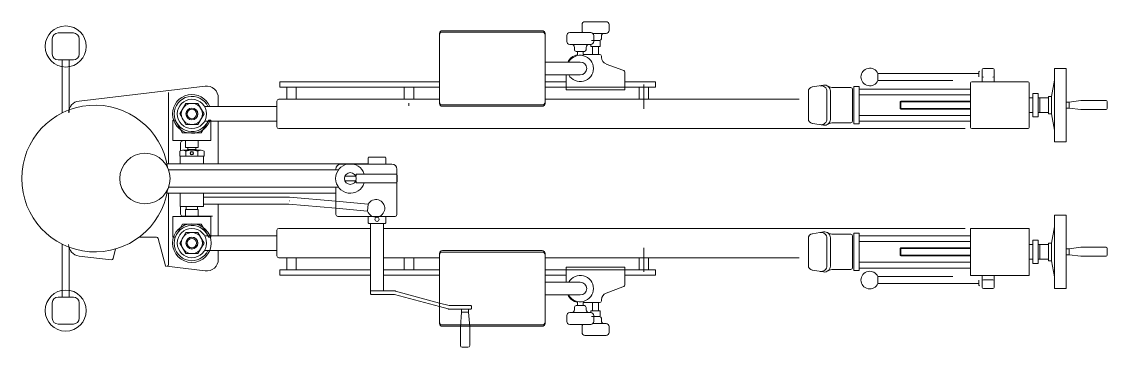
# Model space of a CAD drawing. Header units: metres. Extents: x 249 to 294.6, y -135.5 to -107.4.
# Drawn here: x 280.572 to 282.422, y -132.255 to -131.701 of the extents above; entities that cross this region are included whole.
import ezdxf

# ---------------------------------------------------------------- set-up
doc = ezdxf.new("R2010")
doc.units = ezdxf.units.M
doc.header["$MEASUREMENT"] = 0
doc.layers.add('A. muebles', color=152, linetype='Continuous', lineweight=15)

msp = doc.modelspace()

# ---------------------------------------------------------------- linework, layer by layer
at = {"layer": 'A. muebles'}
for p, q in [((281.5677, -131.7005), (281.5317, -131.7005)), ((280.6338, -131.7197), (280.6598, -131.7197)), ((281.2887, -131.7158), (281.4587, -131.7158)), ((281.2887, -131.7181), (281.4587, -131.7181)), ((281.5417, -131.7192), (281.5057, -131.7192)), ((281.5267, -131.7055), (281.5267, -131.7155)), ((281.5727, -131.7155), (281.5727, -131.7055)), ((280.6238, -131.7557), (280.6238, -131.7297)), ((280.6698, -131.7297), (280.6698, -131.7557)), ((281.2837, -131.8397), (281.2837, -131.7208)), ((281.4637, -131.7208), (281.4637, -131.8397)), ((281.5007, -131.7242), (281.5007, -131.7342)), ((281.5427, -131.7325), (281.5567, -131.7325)), ((281.5451, -131.7205), (281.5677, -131.7205)), ((281.5467, -131.7342), (281.5467, -131.7242)), ((281.5566, -131.7325), (281.5467, -131.7325)), ((281.5577, -131.7331), (281.5566, -131.7325)), ((281.5577, -131.7425), (281.5577, -131.7331)), ((281.5597, -131.7295), (281.5597, -131.7255)), ((281.5057, -131.7392), (281.5417, -131.7392)), ((281.5137, -131.7442), (281.5137, -131.7482)), ((281.5306, -131.7512), (281.5167, -131.7512)), ((281.5167, -131.7512), (281.5307, -131.7512)), ((281.5187, -131.7512), (281.5187, -131.7583)), ((281.5287, -131.7583), (281.5287, -131.7512)), ((281.5567, -131.7562), (281.5287, -131.7562)), ((281.5337, -131.7482), (281.5337, -131.7442)), ((281.5417, -131.7392), (281.5417, -131.7425)), ((281.5417, -131.7425), (281.5547, -131.7425)), ((281.5447, -131.7425), (281.5447, -131.7562)), ((281.5547, -131.7425), (281.5577, -131.7425)), ((281.5547, -131.7562), (281.5547, -131.7425)), ((280.6598, -131.7657), (280.6338, -131.7657)), ((280.6408, -131.7657), (280.6408, -131.856)), ((280.6528, -131.8555), (280.6528, -131.7657)), ((281.5237, -131.7694), (281.4637, -131.7694)), ((281.5597, -131.7613), (281.5597, -131.7592)), ((281.5964, -131.783), (281.5676, -131.7726)), ((281.5237, -131.7911), (281.4637, -131.7911)), ((281.4997, -131.7911), (281.4997, -131.8167)), ((281.5997, -131.8167), (281.5997, -131.7877)), ((282.0308, -131.8007), (282.0308, -131.7887)), ((282.0308, -131.7887), (282.2028, -131.7887)), ((282.2028, -131.7947), (282.2028, -131.7862)), ((282.2088, -131.7822), (282.2088, -131.8027)), ((282.2108, -131.7802), (282.2268, -131.7802)), ((282.2288, -131.7822), (282.2288, -131.8027)), ((282.3518, -131.7802), (282.3318, -131.7802)), ((282.3318, -131.7802), (282.3318, -131.8427)), ((282.3518, -131.8427), (282.3518, -131.7802)), ((280.8845, -131.8104), (280.6695, -131.8357)), ((281.0118, -131.8122), (281.0118, -131.8032)), ((281.0118, -131.8032), (281.2837, -131.8032)), ((281.2837, -131.8122), (281.0118, -131.8122)), ((281.0238, -131.8122), (281.0398, -131.8122)), ((281.0238, -131.8327), (281.0238, -131.8122)), ((281.0398, -131.8122), (281.0398, -131.8327)), ((281.2238, -131.8122), (281.2398, -131.8122)), ((281.2238, -131.8327), (281.2238, -131.8122)), ((281.2398, -131.8122), (281.2398, -131.8327)), ((281.4637, -131.8032), (281.4997, -131.8032)), ((281.5997, -131.8122), (281.4637, -131.8122)), ((281.5997, -131.8032), (281.6518, -131.8032)), ((281.6518, -131.8122), (281.5997, -131.8122)), ((281.6238, -131.8122), (281.6398, -131.8122)), ((281.6238, -131.8327), (281.6238, -131.8122)), ((281.6318, -131.8487), (281.6318, -131.8077)), ((281.6398, -131.8122), (281.6398, -131.8327)), ((281.6518, -131.8032), (281.6518, -131.8122)), ((281.9192, -131.8117), (281.9384, -131.8086)), ((281.9898, -131.8747), (281.9898, -131.8107)), ((281.9898, -131.8107), (281.9988, -131.8107)), ((281.9988, -131.8107), (281.9988, -131.8747)), ((282.1588, -131.8007), (282.0308, -131.8007)), ((282.1888, -131.8807), (282.1888, -131.8047)), ((282.2868, -131.8027), (282.1908, -131.8027)), ((282.2888, -131.8047), (282.2888, -131.8807)), ((282.3318, -131.8002), (282.3268, -131.8277)), ((280.8218, -131.8211), (280.8218, -131.9427)), ((280.9068, -131.8452), (280.9068, -131.8302)), ((281.4997, -131.8167), (281.5997, -131.8167)), ((281.9124, -131.8196), (281.9124, -131.8659)), ((281.944, -131.8195), (281.944, -131.866)), ((281.9499, -131.867), (281.9499, -131.8185)), ((281.9553, -131.8127), (281.9848, -131.8127)), ((281.9878, -131.8157), (281.9878, -131.8697)), ((281.9988, -131.8152), (282.1888, -131.8152)), ((282.1888, -131.8252), (281.9988, -131.8252)), ((282.2948, -131.8302), (282.2888, -131.8302)), ((282.2948, -131.8627), (282.2948, -131.8227)), ((282.2948, -131.8227), (282.3038, -131.8227)), ((282.3038, -131.8227), (282.3038, -131.8627)), ((282.3068, -131.8302), (282.3038, -131.8302)), ((282.3218, -131.8302), (282.3068, -131.8302)), ((282.3068, -131.8302), (282.3068, -131.8427)), ((282.3268, -131.8277), (282.3218, -131.8277)), ((282.3218, -131.8277), (282.3218, -131.8427)), ((282.3268, -131.8277), (282.3268, -131.8427)), ((280.8514, -131.8397), (280.841, -131.8577)), ((280.8722, -131.8397), (280.8514, -131.8397)), ((280.8826, -131.8577), (280.8722, -131.8397)), ((281.0068, -131.8452), (280.8835, -131.8452)), ((281.0068, -131.8357), (281.0068, -131.8797)), ((281.0788, -131.8327), (281.0098, -131.8327)), ((281.2837, -131.8327), (281.0788, -131.8327)), ((281.2318, -131.8393), (281.2318, -131.844)), ((281.4587, -131.8424), (281.2887, -131.8424)), ((281.4587, -131.8447), (281.2887, -131.8447)), ((281.8968, -131.8327), (281.4637, -131.8327)), ((281.6318, -131.8393), (281.6318, -131.844)), ((282.0688, -131.8367), (282.0698, -131.8357)), ((282.0688, -131.8367), (282.0688, -131.8487)), ((282.1888, -131.8372), (282.0688, -131.8372)), ((282.0688, -131.8482), (282.1888, -131.8482)), ((282.0698, -131.8497), (282.0688, -131.8487)), ((282.0698, -131.8357), (282.1888, -131.8357)), ((282.0698, -131.8497), (282.0698, -131.8357)), ((282.3068, -131.8552), (282.3068, -131.8427)), ((282.3218, -131.8577), (282.3218, -131.8427)), ((282.3268, -131.8577), (282.3268, -131.8427)), ((282.3318, -131.9052), (282.3318, -131.8427)), ((282.3568, -131.8377), (282.3518, -131.8377)), ((282.3518, -131.8427), (282.3518, -131.9052)), ((282.3518, -131.8477), (282.3568, -131.8477)), ((282.3768, -131.8347), (282.3568, -131.8377)), ((282.3568, -131.8477), (282.3568, -131.8377)), ((282.3568, -131.8477), (282.3768, -131.8502)), ((282.4198, -131.8347), (282.3768, -131.8347)), ((282.4218, -131.8367), (282.4218, -131.8482)), ((280.841, -131.8577), (280.8514, -131.8757)), ((280.8722, -131.8757), (280.8826, -131.8577)), ((281.9988, -131.8602), (282.1888, -131.8602)), ((282.0698, -131.8497), (282.1888, -131.8497)), ((282.2948, -131.8552), (282.2888, -131.8552)), ((282.3038, -131.8627), (282.2948, -131.8627)), ((282.3068, -131.8552), (282.3038, -131.8552)), ((282.3218, -131.8552), (282.3068, -131.8552)), ((282.3268, -131.8577), (282.3218, -131.8577)), ((282.3318, -131.8852), (282.3268, -131.8577)), ((282.4198, -131.8502), (282.3768, -131.8502)), ((280.8293, -131.868), (280.8293, -131.903)), ((280.8331, -131.868), (280.8293, -131.868)), ((280.8458, -131.89), (280.8331, -131.868)), ((280.8514, -131.8757), (280.8722, -131.8757)), ((280.8778, -131.89), (280.8905, -131.868)), ((280.8835, -131.8702), (281.0068, -131.8702)), ((280.8905, -131.868), (280.8943, -131.868)), ((280.8943, -131.868), (280.8943, -131.903)), ((280.9068, -131.9427), (280.9068, -131.8702)), ((281.0098, -131.8827), (281.0788, -131.8827)), ((281.0788, -131.8827), (282.1794, -131.8827)), ((281.9192, -131.8738), (281.9384, -131.8769)), ((281.9553, -131.8727), (281.9848, -131.8727)), ((281.9988, -131.8747), (281.9898, -131.8747)), ((282.1888, -131.8702), (281.9988, -131.8702)), ((282.2868, -131.8827), (282.1908, -131.8827)), ((280.8293, -131.903), (280.8618, -131.903)), ((280.8618, -131.89), (280.8458, -131.89)), ((280.8508, -131.903), (280.8508, -131.915)), ((280.8618, -131.89), (280.8778, -131.89)), ((280.8943, -131.903), (280.8618, -131.903)), ((280.8728, -131.903), (280.8728, -131.915)), ((280.841, -131.9295), (280.841, -131.9211)), ((280.8427, -131.9067), (280.8427, -131.9202)), ((280.846, -131.9195), (280.8771, -131.9195)), ((280.8508, -131.915), (280.8548, -131.915)), ((280.8514, -131.9211), (280.8514, -131.9295)), ((280.8548, -131.918), (280.8538, -131.9186)), ((280.8538, -131.9186), (280.8698, -131.9186)), ((280.8538, -131.9204), (280.8538, -131.9186)), ((280.8548, -131.915), (280.8618, -131.915)), ((280.8548, -131.915), (280.8548, -131.918)), ((280.8618, -131.918), (280.8548, -131.918)), ((280.8548, -131.9204), (280.8548, -131.918)), ((280.8688, -131.915), (280.8618, -131.915)), ((280.8618, -131.918), (280.8688, -131.918)), ((280.8728, -131.915), (280.8688, -131.915)), ((280.8688, -131.915), (280.8688, -131.918)), ((280.8698, -131.9186), (280.8688, -131.918)), ((280.8688, -131.9204), (280.8688, -131.918)), ((280.8698, -131.9186), (280.8698, -131.9204)), ((280.8722, -131.9295), (280.8722, -131.9211)), ((280.8826, -131.9211), (280.8826, -131.9295)), ((282.3518, -131.9052), (282.3318, -131.9052)), ((280.841, -131.9295), (280.8826, -131.9295)), ((280.8418, -131.9305), (280.8418, -131.9427)), ((280.8808, -131.9295), (280.8428, -131.9295)), ((280.8818, -131.9427), (280.8818, -131.9305)), ((281.1623, -131.9322), (281.1623, -131.9432)), ((281.1913, -131.9312), (281.1633, -131.9312)), ((281.1923, -131.9432), (281.1923, -131.9322)), ((281.1623, -131.9427), (280.8193, -131.9427)), ((280.8221, -131.9527), (280.9088, -131.9527)), ((280.9088, -131.9527), (281.1118, -131.9527)), ((281.1073, -131.9527), (281.1073, -131.9517)), ((281.1158, -131.9432), (281.2028, -131.9432)), ((281.1158, -131.9432), (281.2028, -131.9432)), ((281.1418, -131.9637), (281.1418, -131.9602)), ((281.2098, -131.9602), (281.1418, -131.9602)), ((281.1468, -131.9432), (281.1478, -131.9432)), ((281.2113, -131.9517), (281.2113, -132.0292)), ((281.2113, -131.9517), (281.2113, -131.9609)), ((281.1227, -131.9637), (281.1418, -131.9637)), ((281.1418, -131.9717), (281.1227, -131.9717)), ((281.1418, -131.9752), (281.1418, -131.9717)), ((281.2098, -131.9752), (281.1418, -131.9752)), ((281.2113, -131.9746), (281.2113, -132.0292)), ((281.2118, -131.9732), (281.2118, -131.9622)), ((280.8193, -131.9927), (281.1073, -131.9927)), ((280.8218, -131.9927), (280.8218, -132.1144)), ((280.9088, -131.9827), (280.8221, -131.9827)), ((280.8418, -131.9927), (280.8418, -132.0145)), ((280.8818, -132.0155), (280.8818, -131.9927)), ((281.1118, -131.9827), (280.9088, -131.9827)), ((281.1073, -132.0292), (281.1073, -131.9827)), ((281.1073, -132.0292), (281.1073, -131.9827)), ((280.8427, -132.0155), (280.8427, -132.0287)), ((280.8428, -132.0155), (280.8818, -132.0155)), ((280.8523, -132.0205), (280.8523, -132.0155)), ((280.8713, -132.0205), (280.8713, -132.0155)), ((281.0273, -131.9995), (280.8818, -131.9995)), ((280.8818, -132.0115), (281.0268, -132.0115)), ((280.9068, -132.0652), (280.9068, -132.0115)), ((281.0268, -132.0115), (281.1073, -132.0185)), ((281.1073, -132.0065), (281.0279, -131.9995)), ((281.1623, -132.0113), (281.1073, -132.0065)), ((281.1613, -132.0232), (281.1623, -132.0113)), ((280.8293, -132.0675), (280.8293, -132.0325)), ((280.8293, -132.0325), (280.8618, -132.0325)), ((280.8457, -132.0317), (280.8618, -132.0317)), ((280.8508, -132.0325), (280.8508, -132.0205)), ((280.8508, -132.0205), (280.8523, -132.0205)), ((280.8523, -132.0205), (280.8728, -132.0205)), ((280.8618, -132.0317), (280.8968, -132.0317)), ((280.8943, -132.0325), (280.8618, -132.0325)), ((280.8728, -132.0325), (280.8728, -132.0205)), ((280.8943, -132.0675), (280.8943, -132.0325)), ((281.1073, -132.0185), (281.1613, -132.0232)), ((281.2083, -132.0322), (281.1103, -132.0322)), ((281.2083, -132.0322), (281.1103, -132.0322)), ((281.1623, -132.0322), (281.1623, -132.0432)), ((281.1923, -132.0432), (281.1923, -132.0322)), ((282.3518, -132.0302), (282.3318, -132.0302)), ((282.3318, -132.0302), (282.3318, -132.0927)), ((282.3518, -132.0927), (282.3518, -132.0302)), ((280.8458, -132.0455), (280.8331, -132.0675)), ((280.8618, -132.0455), (280.8458, -132.0455)), ((280.8618, -132.0455), (280.8778, -132.0455)), ((280.8778, -132.0455), (280.8905, -132.0675)), ((281.0788, -132.0527), (281.0098, -132.0527)), ((281.1663, -132.0527), (281.0788, -132.0527)), ((281.1633, -132.0442), (281.1913, -132.0442)), ((281.1663, -132.1642), (281.1663, -132.0442)), ((281.1883, -132.0442), (281.1883, -132.1592)), ((282.1794, -132.0527), (281.1883, -132.0527)), ((282.2888, -132.0527), (282.1888, -132.0527)), ((282.1888, -132.0527), (282.1888, -132.1327)), ((282.2888, -132.1327), (282.2888, -132.0527)), ((282.3318, -132.0502), (282.3268, -132.0777)), ((280.8013, -132.0677), (280.7718, -132.0677)), ((280.8166, -132.1165), (280.8042, -132.07)), ((280.8331, -132.0675), (280.8293, -132.0675)), ((280.8514, -132.0597), (280.841, -132.0777)), ((280.8722, -132.0597), (280.8514, -132.0597)), ((280.8826, -132.0777), (280.8722, -132.0597)), ((281.0068, -132.0652), (280.8835, -132.0652)), ((280.8905, -132.0675), (280.8943, -132.0675)), ((281.0068, -132.0557), (281.0068, -132.0997)), ((281.9124, -132.1159), (281.9124, -132.0696)), ((281.9192, -132.0617), (281.9384, -132.0586)), ((281.944, -132.116), (281.944, -132.0695)), ((281.9499, -132.0685), (281.9499, -132.117)), ((281.9553, -132.0627), (281.9848, -132.0627)), ((281.9878, -132.1197), (281.9878, -132.0657)), ((281.9898, -132.0607), (281.9898, -132.1247)), ((281.9988, -132.0607), (281.9898, -132.0607)), ((281.9988, -132.1247), (281.9988, -132.0607)), ((282.1888, -132.0652), (281.9988, -132.0652)), ((280.6408, -132.0795), (280.6408, -132.1697)), ((280.6528, -132.1697), (280.6528, -132.0844)), ((280.7319, -132.0877), (280.7275, -132.1041)), ((280.841, -132.0777), (280.8514, -132.0957)), ((280.8722, -132.0957), (280.8826, -132.0777)), ((281.6318, -132.1267), (281.6318, -132.0857)), ((281.9988, -132.0752), (282.1888, -132.0752)), ((282.0698, -132.0857), (282.0688, -132.0867)), ((282.0688, -132.0987), (282.0688, -132.0867)), ((282.0688, -132.0872), (282.1888, -132.0872)), ((282.0698, -132.0857), (282.1888, -132.0857)), ((282.0698, -132.0857), (282.0698, -132.0997)), ((282.2948, -132.0802), (282.2888, -132.0802)), ((282.2948, -132.0727), (282.2948, -132.1127)), ((282.3038, -132.0727), (282.2948, -132.0727)), ((282.3038, -132.1127), (282.3038, -132.0727)), ((282.3068, -132.0802), (282.3038, -132.0802)), ((282.3218, -132.0802), (282.3068, -132.0802)), ((282.3068, -132.0802), (282.3068, -132.0927)), ((282.3268, -132.0777), (282.3218, -132.0777)), ((282.3218, -132.0777), (282.3218, -132.0927)), ((282.3268, -132.0777), (282.3268, -132.0927)), ((282.3568, -132.0877), (282.3518, -132.0877)), ((282.3768, -132.0847), (282.3568, -132.0877)), ((282.3568, -132.0977), (282.3568, -132.0877)), ((282.4198, -132.0847), (282.3768, -132.0847)), ((282.4218, -132.0867), (282.4218, -132.0982)), ((280.6695, -132.0998), (280.7242, -132.1063)), ((280.8514, -132.0957), (280.8722, -132.0957)), ((280.8835, -132.0902), (281.0068, -132.0902)), ((280.9068, -132.1053), (280.9068, -132.0902)), ((281.0098, -132.1027), (281.0788, -132.1027)), ((281.0238, -132.1232), (281.0238, -132.1027)), ((281.0398, -132.1027), (281.0398, -132.1232)), ((281.0788, -132.1027), (281.1663, -132.1027)), ((281.1883, -132.1027), (281.2837, -132.1027)), ((281.2238, -132.1232), (281.2238, -132.1027)), ((281.2398, -132.1027), (281.2398, -132.1232)), ((281.2837, -132.0956), (281.2837, -132.2145)), ((281.4587, -132.0906), (281.2887, -132.0906)), ((281.4587, -132.0929), (281.2887, -132.0929)), ((281.4637, -132.2145), (281.4637, -132.0956)), ((281.4637, -132.1027), (281.8968, -132.1027)), ((281.6238, -132.1232), (281.6238, -132.1027)), ((281.6318, -132.0943), (281.6318, -132.0951)), ((281.6398, -132.1027), (281.6398, -132.1232)), ((282.1888, -132.0982), (282.0688, -132.0982)), ((282.0688, -132.0987), (282.0698, -132.0997)), ((282.0698, -132.0997), (282.1888, -132.0997)), ((282.2948, -132.1052), (282.2888, -132.1052)), ((282.3068, -132.1052), (282.3038, -132.1052)), ((282.3068, -132.1052), (282.3068, -132.0927)), ((282.3218, -132.1052), (282.3068, -132.1052)), ((282.3218, -132.1077), (282.3218, -132.0927)), ((282.3268, -132.1077), (282.3218, -132.1077)), ((282.3268, -132.1077), (282.3268, -132.0927)), ((282.3318, -132.1352), (282.3268, -132.1077)), ((282.3318, -132.1552), (282.3318, -132.0927)), ((282.3518, -132.0927), (282.3518, -132.1552)), ((282.3518, -132.0977), (282.3568, -132.0977)), ((282.3568, -132.0977), (282.3768, -132.1002)), ((282.4198, -132.1002), (282.3768, -132.1002)), ((280.8185, -132.1173), (280.8845, -132.1251)), ((281.0118, -132.1322), (281.0118, -132.1232)), ((281.0118, -132.1232), (281.1663, -132.1232)), ((281.0398, -132.1232), (281.0238, -132.1232)), ((281.1883, -132.1232), (281.2837, -132.1232)), ((281.2398, -132.1232), (281.2238, -132.1232)), ((281.5997, -132.1232), (281.4637, -132.1232)), ((281.4637, -132.1232), (281.6518, -132.1232)), ((281.4997, -132.1187), (281.5997, -132.1187)), ((281.4997, -132.1444), (281.4997, -132.1187)), ((281.5997, -132.1187), (281.5997, -132.1477)), ((281.6398, -132.1232), (281.6238, -132.1232)), ((281.6518, -132.1322), (281.6518, -132.1232)), ((281.9192, -132.1238), (281.9384, -132.1269)), ((281.9553, -132.1227), (281.9848, -132.1227)), ((281.9898, -132.1247), (281.9988, -132.1247)), ((282.1888, -132.1102), (281.9988, -132.1102)), ((281.9988, -132.1202), (282.1888, -132.1202)), ((282.2948, -132.1127), (282.3038, -132.1127)), ((281.1663, -132.1322), (281.0118, -132.1322)), ((281.2837, -132.1322), (281.1883, -132.1322)), ((281.4997, -132.1322), (281.4637, -132.1322)), ((281.5237, -132.1444), (281.4637, -132.1444)), ((281.6518, -132.1322), (281.5997, -132.1322)), ((282.0308, -132.1347), (282.0308, -132.1467)), ((282.1588, -132.1347), (282.0308, -132.1347)), ((282.1888, -132.1327), (282.2888, -132.1327)), ((282.2028, -132.1407), (282.2028, -132.1492)), ((282.2088, -132.1532), (282.2088, -132.1327)), ((282.2108, -132.1402), (282.2268, -132.1402)), ((282.2288, -132.1532), (282.2288, -132.1327)), ((281.2073, -132.1592), (281.1663, -132.1592)), ((281.2837, -132.1798), (281.2089, -132.1595)), ((281.5964, -132.1524), (281.5676, -132.1629)), ((282.0308, -132.1467), (282.2028, -132.1467)), ((282.2108, -132.1552), (282.2268, -132.1552)), ((282.3518, -132.1552), (282.3318, -132.1552)), ((280.6238, -132.2057), (280.6238, -132.1797)), ((280.6338, -132.1697), (280.6598, -132.1697)), ((280.6698, -132.1797), (280.6698, -132.2057)), ((281.1673, -132.1652), (281.2073, -132.1652)), ((281.2073, -132.1652), (281.2837, -132.186)), ((281.3001, -132.1842), (281.2837, -132.1798)), ((281.5237, -132.1661), (281.4637, -132.1661)), ((281.5187, -132.1842), (281.5187, -132.1772)), ((281.5287, -132.1772), (281.5287, -132.1842)), ((281.5567, -132.1792), (281.5287, -132.1792)), ((281.5447, -132.1929), (281.5447, -132.1792)), ((281.5547, -132.1792), (281.5547, -132.1929)), ((281.5597, -132.1742), (281.5597, -132.1762)), ((281.2837, -132.186), (281.2985, -132.19)), ((281.3373, -132.1842), (281.3001, -132.1842)), ((281.3001, -132.1902), (281.3373, -132.1902)), ((281.3193, -132.2202), (281.3213, -132.1952)), ((281.3213, -132.1902), (281.3213, -132.1952)), ((281.3213, -132.1952), (281.3333, -132.1952)), ((281.3333, -132.1952), (281.3333, -132.1902)), ((281.3333, -132.1952), (281.3353, -132.2202)), ((281.3383, -132.1892), (281.3383, -132.1852)), ((281.5057, -132.1962), (281.5417, -132.1962)), ((281.5137, -132.1912), (281.5137, -132.1872)), ((281.5306, -132.1842), (281.5167, -132.1842)), ((281.5167, -132.1842), (281.5307, -132.1842)), ((281.5337, -132.1872), (281.5337, -132.1912)), ((281.5417, -132.1929), (281.5547, -132.1929)), ((281.5417, -132.1962), (281.5417, -132.1929)), ((281.5547, -132.1929), (281.5577, -132.1929)), ((281.5577, -132.1929), (281.5577, -132.2023)), ((280.6598, -132.2157), (280.6338, -132.2157)), ((281.2887, -132.2172), (281.4587, -132.2172)), ((281.2887, -132.2195), (281.4587, -132.2195)), ((281.5007, -132.2112), (281.5007, -132.2012)), ((281.5417, -132.2162), (281.5057, -132.2162)), ((281.5427, -132.2029), (281.5567, -132.2029)), ((281.5451, -132.2149), (281.5677, -132.2149)), ((281.5467, -132.2012), (281.5467, -132.2112)), ((281.5566, -132.2029), (281.5467, -132.2029)), ((281.5577, -132.2023), (281.5566, -132.2029)), ((281.5597, -132.2059), (281.5597, -132.2099)), ((281.3193, -132.2522), (281.3193, -132.2202)), ((281.3353, -132.2202), (281.3353, -132.2522)), ((281.5267, -132.2299), (281.5267, -132.2199)), ((281.5677, -132.2349), (281.5317, -132.2349)), ((281.5727, -132.2199), (281.5727, -132.2299)), ((281.3323, -132.2552), (281.3223, -132.2552))]:
    msp.add_line(p, q, dxfattribs=at)
for centre, radius in [((280.6468, -131.7427), 0.035), ((280.8618, -131.8577), 0.025), ((280.8618, -131.8577), 0.018), ((280.8618, -131.8577), 0.0101), ((280.8618, -131.8577), 0.01), ((280.8618, -131.8577), 0.0081), ((280.8618, -131.9245), 0.003), ((280.8618, -131.9245), 0.0025), ((280.7818, -131.9677), 0.043), ((281.1318, -131.9677), 0.01), ((280.8618, -132.0777), 0.033), ((280.8618, -132.0777), 0.025), ((280.8618, -132.0777), 0.018), ((280.8618, -132.0777), 0.0101), ((280.8618, -132.0777), 0.01), ((280.8618, -132.0777), 0.0081), ((280.6468, -132.1927), 0.035)]:
    msp.add_circle(centre, radius, dxfattribs=at)
for centre, radius, start, end in [((281.5317, -131.7055), 0.005, 90, 180), ((281.5677, -131.7055), 0.005, 0, 90), ((280.6338, -131.7297), 0.01, 90, 180), ((280.6598, -131.7297), 0.01, 0, 90), ((281.2887, -131.7208), 0.005, 90, 180), ((281.2887, -131.7231), 0.005, 90, 180), ((281.4587, -131.7208), 0.005, 0, 90), ((281.4587, -131.7231), 0.005, 0, 90), ((281.5057, -131.7242), 0.005, 90, 180), ((281.5317, -131.7155), 0.005, 180, 227.7314), ((281.5317, -131.7155), 0.005, 180, 227.7314), ((281.5417, -131.7242), 0.005, 0, 90), ((281.5677, -131.7155), 0.005, 270, 0), ((281.5057, -131.7342), 0.005, 180, 270), ((281.5417, -131.7342), 0.005, 270, 0), ((281.5567, -131.7295), 0.003, 270, 0), ((281.5647, -131.7255), 0.005, 90, 180), ((280.6338, -131.7557), 0.01, 180, 270), ((280.6598, -131.7557), 0.01, 270, 0), ((281.5237, -131.7802), 0.024, 102.0247, 153.1226), ((281.5087, -131.7442), 0.005, 0, 90), ((281.5167, -131.7482), 0.003, 180, 270), ((281.5307, -131.7482), 0.003, 270, 0), ((281.5387, -131.7442), 0.005, 90, 180), ((281.5567, -131.7592), 0.003, 0, 90), ((281.5237, -131.7802), 0.0225, 208.8306, 151.1694), ((281.5237, -131.7802), 0.0109, 270, 90), ((281.5717, -131.7613), 0.012, 180, 250), ((281.5947, -131.7877), 0.005, 0, 70), ((282.0171, -131.7947), 0.015, 23.5782, 336.4218), ((282.2043, -131.7862), 0.0015, 90, 180), ((282.2108, -131.7822), 0.002, 90, 180), ((282.2108, -131.7932), 0.002, 180, 270), ((282.2268, -131.7822), 0.002, 0, 90), ((282.2268, -131.7932), 0.002, 270, 0), ((280.8868, -131.8302), 0.02, 0, 96.7098), ((281.9204, -131.8196), 0.008, 98.9934, 180), ((281.934, -131.8195), 0.01, 0, 98.9934), ((281.9399, -131.8185), 0.01, 0, 98.9934), ((281.9553, -131.7927), 0.02, 239.1925, 270), ((282.1908, -131.8047), 0.002, 90, 180), ((282.2868, -131.8047), 0.002, 0, 90), ((280.8618, -131.8577), 0.033, 22.2586, 337.7414), ((280.8618, -131.8577), 0.03, 24.6243, 335.3757), ((281.9848, -131.8157), 0.003, 0, 90), ((280.6968, -131.9677), 0.125, 8.7798, 351.2202), ((280.6718, -131.8555), 0.02, 96.7098, 180), ((281.0098, -131.8357), 0.003, 90, 180), ((281.2887, -131.8374), 0.005, 180, 270), ((281.2887, -131.8397), 0.005, 180, 270), ((281.4587, -131.8374), 0.005, 270, 0), ((281.4587, -131.8397), 0.005, 270, 0), ((282.4198, -131.8367), 0.002, 0, 90), ((282.4198, -131.8482), 0.002, 270, 0), ((281.9204, -131.8659), 0.008, 180, 261.0066), ((281.934, -131.866), 0.01, 261.0066, 0), ((281.9399, -131.867), 0.01, 261.0066, 0), ((281.0098, -131.8797), 0.003, 180, 270), ((281.9553, -131.8927), 0.02, 90, 120.8075), ((281.9848, -131.8697), 0.003, 270, 0), ((282.1908, -131.8807), 0.002, 180, 270), ((282.2868, -131.8807), 0.002, 270, 0), ((280.8457, -131.9067), 0.003, 90, 180), ((280.8462, -131.9286), 0.00918, 55.534, 124.466), ((280.8618, -131.9538), 0.0344, 72.412, 107.588), ((280.8774, -131.9286), 0.00918, 55.534, 124.466), ((280.8428, -131.9305), 0.001, 90, 180), ((280.8808, -131.9305), 0.001, 0, 90), ((281.1633, -131.9322), 0.001, 90, 180), ((281.1913, -131.9322), 0.001, 0, 90), ((281.1318, -131.9677), 0.025, 17.4576, 342.5424), ((281.1158, -131.9517), 0.0085, 90, 180), ((281.1158, -131.9517), 0.0085, 90, 180), ((281.2028, -131.9517), 0.0085, 0, 90), ((281.2028, -131.9517), 0.0085, 0, 90), ((281.2098, -131.9622), 0.002, 0, 90), ((281.2098, -131.9732), 0.002, 270, 0), ((280.8428, -132.0145), 0.001, 180, 270), ((281.0268, -132.0115), 0.012, 85, 90), ((281.0274, -132.0115), 0.006, 84.9829, 90), ((281.1755, -132.0184), 0.015, 198.5782, 151.4218), ((280.8457, -132.0287), 0.003, 180, 270), ((281.1103, -132.0292), 0.003, 180, 270), ((281.1103, -132.0292), 0.003, 180, 270), ((281.1773, -132.0372), 0.0035, 44.4153, 135.5847), ((281.2083, -132.0292), 0.003, 270, 0), ((281.2083, -132.0292), 0.003, 270, 0), ((280.8618, -132.0777), 0.03, 24.6243, 335.3757), ((281.0098, -132.0557), 0.003, 90, 180), ((281.1633, -132.0432), 0.001, 180, 270), ((281.1773, -132.0372), 0.0035, 135.5847, 44.4153), ((281.1913, -132.0432), 0.001, 270, 0), ((280.8013, -132.0707), 0.003, 15, 90), ((281.9204, -132.0696), 0.008, 98.9934, 180), ((281.934, -132.0695), 0.01, 0, 98.9934), ((281.9399, -132.0685), 0.01, 0, 98.9934), ((281.9553, -132.0427), 0.02, 239.1925, 270), ((281.9848, -132.0657), 0.003, 0, 90), ((280.6718, -132.08), 0.02, 180, 263.2902), ((282.4198, -132.0867), 0.002, 0, 90), ((280.7246, -132.1033), 0.003, 263.2902, 345), ((280.8868, -132.1053), 0.02, 263.2902, 0), ((281.0098, -132.0997), 0.003, 180, 270), ((281.2887, -132.0956), 0.005, 90, 180), ((281.2887, -132.0979), 0.005, 90, 180), ((281.4587, -132.0956), 0.005, 0, 90), ((281.4587, -132.0979), 0.005, 0, 90), ((282.4198, -132.0982), 0.002, 270, 0), ((280.8176, -132.1162), 0.001, 195, 263.2902), ((280.8188, -132.1144), 0.003, 263.2902, 0), ((281.9204, -132.1159), 0.008, 180, 261.0066), ((281.934, -132.116), 0.01, 261.0066, 0), ((281.9399, -132.117), 0.01, 261.0066, 0), ((281.9553, -132.1427), 0.02, 90, 120.8075), ((281.9848, -132.1197), 0.003, 270, 0), ((282.0171, -132.1407), 0.015, 23.5782, 336.4218), ((281.5237, -132.1552), 0.0225, 208.8306, 151.1694), ((281.5237, -132.1552), 0.0109, 270, 90), ((282.2108, -132.1422), 0.002, 90, 180), ((282.2268, -132.1422), 0.002, 0, 90), ((281.2073, -132.1652), 0.006, 74.7976, 90), ((281.5717, -132.1742), 0.012, 110, 180), ((281.5947, -132.1477), 0.005, 290, 0), ((282.2043, -132.1492), 0.0015, 180, 270), ((282.2108, -132.1532), 0.002, 180, 270), ((282.2268, -132.1532), 0.002, 270, 0), ((280.6338, -132.1797), 0.01, 90, 180), ((280.6598, -132.1797), 0.01, 0, 90), ((281.1673, -132.1642), 0.001, 180, 270), ((281.5237, -132.1552), 0.024, 206.8774, 257.9753), ((281.5567, -132.1762), 0.003, 270, 0), ((281.3001, -132.1842), 0.006, 254.7976, 270), ((281.3373, -132.1852), 0.001, 0, 90), ((281.3373, -132.1892), 0.001, 270, 0), ((281.5057, -132.2012), 0.005, 90, 180), ((281.5087, -132.1912), 0.005, 270, 0), ((281.5167, -132.1872), 0.003, 90, 180), ((281.5307, -132.1872), 0.003, 0, 90), ((281.5387, -132.1912), 0.005, 180, 270), ((281.5417, -132.2012), 0.005, 0, 90), ((280.6338, -132.2057), 0.01, 180, 270), ((280.6598, -132.2057), 0.01, 270, 0), ((281.2887, -132.2122), 0.005, 180, 270), ((281.2887, -132.2145), 0.005, 180, 270), ((281.4587, -132.2122), 0.005, 270, 0), ((281.4587, -132.2145), 0.005, 270, 0), ((281.5057, -132.2112), 0.005, 180, 270), ((281.5317, -132.2199), 0.005, 132.2686, 180), ((281.5317, -132.2199), 0.005, 132.2686, 180), ((281.5417, -132.2112), 0.005, 270, 0), ((281.5567, -132.2059), 0.003, 0, 90), ((281.5647, -132.2099), 0.005, 180, 270), ((281.5677, -132.2199), 0.005, 0, 90), ((281.5317, -132.2299), 0.005, 180, 270), ((281.5677, -132.2299), 0.005, 270, 0), ((281.3223, -132.2522), 0.003, 180, 270), ((281.3323, -132.2522), 0.003, 270, 0)]:
    msp.add_arc(centre, radius, start, end, dxfattribs=at)

doc.saveas('drawing.dxf')
